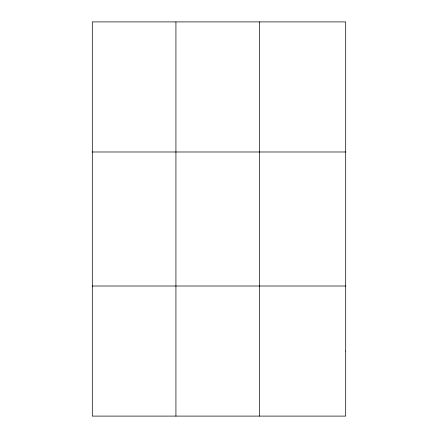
<?xml version="1.0" encoding="UTF-8"?>
<svg xmlns="http://www.w3.org/2000/svg" width="438" height="438" viewBox="0 0 438 438"><rect width="100%" height="100%" fill="white"/><g stroke="black" fill="none" stroke-linecap="round" stroke-linejoin="round"><path stroke-width="0.66" d="M92.303 151.986L345.697 151.986M92.303 286.014L345.697 286.014M259.542 21.9L259.542 416.1M175.923 21.9L175.923 416.1M345.697 351.057L345.697 416.1L92.303 416.1L92.303 21.9L345.697 21.9L345.697 351.057"/></g></svg>
